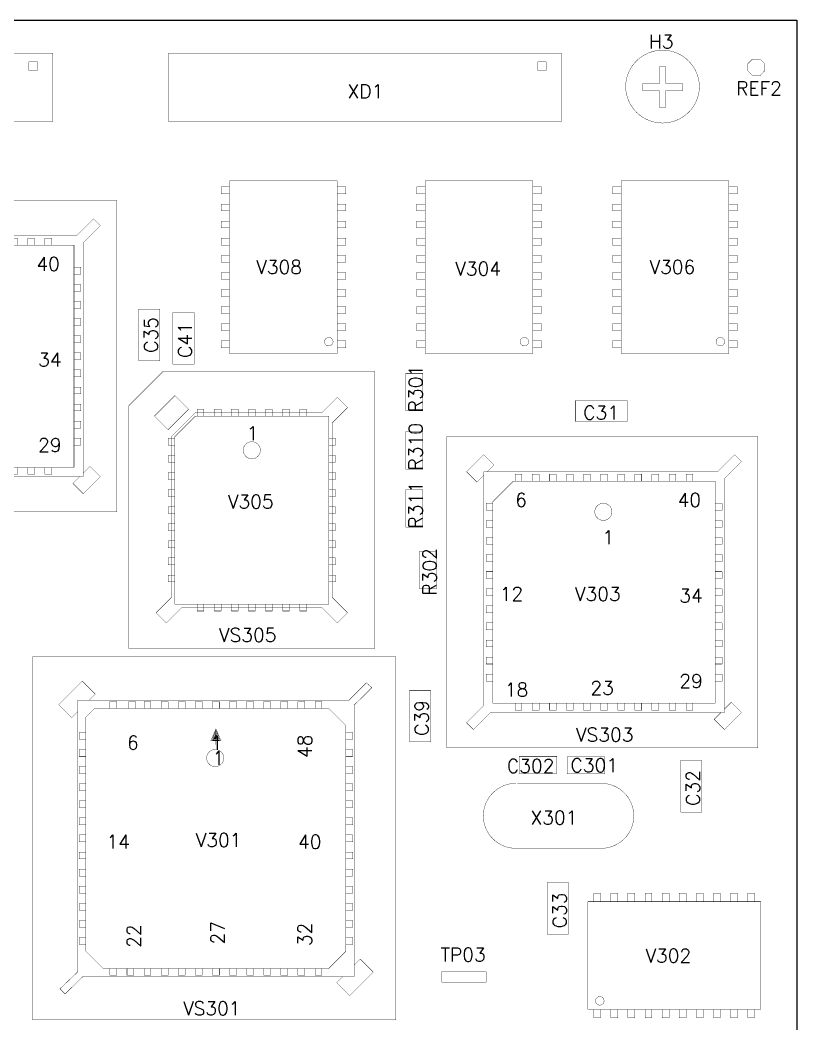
# Model space of a CAD drawing. Extents: x 4.94 to 13.12, y 3.81 to 8.64.
# Drawn here: x 10.847 to 13.119, y 5.703 to 8.638 of the extents above; entities that cross this region are included whole.
import ezdxf

# ---------------------------------------------------------------- set-up
doc = ezdxf.new("R2010")
doc.units = 0
doc.header["$LTSCALE"] = 25
doc.layers.get('0').update_dxf_attribs({"linetype": 'CONTINUOUS'})
for name, color, linetype in [('BOARD-OUTLINE', 1, 'CONTINUOUS'), ('COMP-MIN-OUTLINE-WIDTH-1', 1, 'CONTINUOUS'), ('COMP-MIN-OUTLINE-WIDTH-2', 1, 'CONTINUOUS'), ('COMP-MIN-TEXT-WIDTH-0', 1, 'CONTINUOUS'), ('COMPONENT-NAME-MIN', 1, 'CONTINUOUS')]:
    doc.layers.add(name, color=color, linetype=linetype)
doc.styles.get("Standard").update_dxf_attribs({"font": 'simplex'})

# ---------------------------------------------------------------- blocks, each defined once
blk = doc.blocks.new('DISC')
at = {"const_width": 0.5}
blk.add_lwpolyline([(0, 0.25, 1), (0, -0.25, 1)], format="xyb", close=True, dxfattribs=at)
blk = doc.blocks.new('325', base_point=(1.02, 1.03))
at = {"layer": 'COMP-MIN-OUTLINE-WIDTH-2', "const_width": 0.001}
for points in [[(1.005, 1.055), (1.115, 1.055)], [(1.005, 1.005), (1.005, 1.055)], [(1.115, 1.055), (1.115, 1.005)], [(1.115, 1.005), (1.005, 1.005)]]:
    blk.add_lwpolyline(points, dxfattribs=at)
at = {"layer": 'COMP-MIN-OUTLINE-WIDTH-2', "xscale": 0.001, "yscale": 0.001}
for p in [(1.005, 1.055), (1.005, 1.055), (1.115, 1.055), (1.005, 1.005), (1.115, 1.005)]:
    blk.add_blockref('DISC', p, dxfattribs=at)
blk = doc.blocks.new('281', base_point=(1.025, 1.025))
at = {"layer": 'COMP-MIN-OUTLINE-WIDTH-2', "const_width": 0.001}
for points in [[(1.007, 1.056), (1.158, 1.056)], [(1.007, 0.994), (1.007, 1.056)], [(1.158, 1.056), (1.158, 0.994)], [(1.158, 0.994), (1.007, 0.994)]]:
    blk.add_lwpolyline(points, dxfattribs=at)
at = {"layer": 'COMP-MIN-OUTLINE-WIDTH-2', "xscale": 0.001, "yscale": 0.001}
for p in [(1.007, 1.056), (1.007, 1.056), (1.158, 1.056), (1.007, 0.994), (1.158, 0.994)]:
    blk.add_blockref('DISC', p, dxfattribs=at)
blk = doc.blocks.new('4978', base_point=(2.075, 2.075))
at = {"layer": 'COMP-MIN-OUTLINE-WIDTH-1', "const_width": 0.001}
for points in [[(2.183, 2.075, 1), (1.967, 2.075)], [(1.967, 2.075, 0.973), (2.183, 2.075, 1)]]:
    blk.add_lwpolyline(points, format="xyb", dxfattribs=at)
for points in [[(2.085, 2.134), (2.065, 2.134)], [(2.065, 2.134), (2.065, 2.085)], [(2.085, 2.085), (2.085, 2.134)], [(2.016, 2.085), (2.016, 2.065)], [(2.065, 2.085), (2.016, 2.085)], [(2.134, 2.085), (2.085, 2.085)], [(2.134, 2.065), (2.134, 2.085)], [(2.016, 2.065), (2.065, 2.065)], [(2.065, 2.065), (2.065, 2.016)], [(2.085, 2.016), (2.085, 2.065)], [(2.085, 2.065), (2.134, 2.065)], [(2.065, 2.016), (2.085, 2.016)]]:
    blk.add_lwpolyline(points, dxfattribs=at)
at = {"layer": 'COMP-MIN-OUTLINE-WIDTH-1', "xscale": 0.001, "yscale": 0.001}
for p in [(2.065, 2.134), (2.085, 2.134), (2.016, 2.085), (2.016, 2.085), (2.065, 2.085), (2.085, 2.085), (2.134, 2.085), (1.967, 2.075), (1.967, 2.075), (2.016, 2.065), (2.065, 2.065), (2.085, 2.065), (2.134, 2.065), (2.183, 2.075), (2.065, 2.016), (2.085, 2.016)]:
    blk.add_blockref('DISC', p, dxfattribs=at)
blk = doc.blocks.new('5085', base_point=(2, 2))
at = {"layer": 'COMP-MIN-OUTLINE-WIDTH-1', "const_width": 0.001}
for points in [[(1.975, 2.01), (1.989, 2.024)], [(1.975, 1.99), (1.975, 2.01)], [(1.989, 2.024), (2.011, 2.024)], [(2.011, 2.024), (2.025, 2.01)], [(2.025, 2.01), (2.025, 1.99)], [(1.989, 1.976), (1.975, 1.99)], [(2.012, 1.976), (1.989, 1.976)], [(2.025, 1.99), (2.012, 1.976)]]:
    blk.add_lwpolyline(points, dxfattribs=at)
at = {"layer": 'COMP-MIN-OUTLINE-WIDTH-2', "const_width": 0.001}
for points in [[(1.989, 2.024), (1.975, 2.01)], [(1.975, 2.01), (1.975, 1.99)], [(2.011, 2.024), (1.989, 2.024)], [(2.025, 2.01), (2.011, 2.024)], [(2.025, 1.99), (2.025, 2.01)], [(1.975, 1.99), (1.989, 1.976)], [(1.989, 1.976), (2.012, 1.976)], [(2.012, 1.976), (2.025, 1.99)]]:
    blk.add_lwpolyline(points, dxfattribs=at)
at = {"layer": 'COMP-MIN-OUTLINE-WIDTH-1', "xscale": 0.001, "yscale": 0.001}
for p in [(1.975, 2.01), (1.989, 2.024), (2.011, 2.024), (2.025, 2.01), (1.975, 1.99), (1.975, 1.99), (1.989, 1.976), (2.012, 1.976), (2.025, 1.99)]:
    blk.add_blockref('DISC', p, dxfattribs=at)
at = {"layer": 'COMP-MIN-OUTLINE-WIDTH-2', "xscale": 0.001, "yscale": 0.001}
for p in [(1.975, 2.01), (1.975, 2.01), (1.989, 2.024), (2.011, 2.024), (2.025, 2.01), (1.975, 1.99), (1.989, 1.976), (2.012, 1.976), (2.025, 1.99)]:
    blk.add_blockref('DISC', p, dxfattribs=at)
blk = doc.blocks.new('945', base_point=(2.075, 2.075))
at = {"layer": 'COMP-MIN-OUTLINE-WIDTH-2', "const_width": 0.001}
for points in [[(2.01, 2.09), (2.01, 2.06)], [(2.14, 2.09), (2.01, 2.09)], [(2.14, 2.06), (2.14, 2.09)], [(2.01, 2.06), (2.14, 2.06)]]:
    blk.add_lwpolyline(points, dxfattribs=at)
at = {"layer": 'COMP-MIN-OUTLINE-WIDTH-2', "xscale": 0.001, "yscale": 0.001}
for p in [(2.01, 2.09), (2.01, 2.09), (2.14, 2.09), (2.01, 2.06), (2.14, 2.06)]:
    blk.add_blockref('DISC', p, dxfattribs=at)
blk = doc.blocks.new('2773', base_point=(1.2, 0.975))
at = {"layer": 'COMP-MIN-OUTLINE-WIDTH-1', "const_width": 0.001}
for points in [[(0.845, 1.355), (0.82, 1.33)], [(1.2, 1.355), (0.845, 1.355)], [(1.53, 1.355), (1.2, 1.355)], [(1.58, 1.305), (1.53, 1.355)], [(0.82, 1.33), (0.82, 0.645)], [(1.58, 0.645), (1.58, 1.305)], [(0.82, 0.645), (0.87, 0.595)], [(1.53, 0.595), (1.58, 0.645)], [(0.87, 0.595), (1.53, 0.595)]]:
    blk.add_lwpolyline(points, dxfattribs=at)
for points in [[(1.198, 1.235, 1), (1.198, 1.185, 1)], [(1.198, 1.185, 1), (1.198, 1.235)]]:
    blk.add_lwpolyline(points, format="xyb", dxfattribs=at)
at = {"layer": 'COMP-MIN-OUTLINE-WIDTH-2', "const_width": 0.001}
for points in [[(0.91, 1.375), (0.89, 1.375)], [(0.89, 1.375), (0.89, 1.355)], [(0.91, 1.355), (0.91, 1.375)], [(0.965, 1.375), (0.945, 1.375)], [(0.945, 1.375), (0.945, 1.355)], [(0.965, 1.355), (0.965, 1.375)], [(1.01, 1.375), (0.99, 1.375)], [(0.99, 1.375), (0.99, 1.355)], [(1.01, 1.355), (1.01, 1.375)], [(1.06, 1.375), (1.04, 1.375)], [(1.04, 1.375), (1.04, 1.355)], [(1.06, 1.355), (1.06, 1.375)], [(1.11, 1.375), (1.09, 1.375)], [(1.09, 1.375), (1.09, 1.355)], [(1.11, 1.355), (1.11, 1.375)], [(1.16, 1.375), (1.14, 1.375)], [(1.14, 1.375), (1.14, 1.355)], [(1.16, 1.355), (1.16, 1.375)], [(1.21, 1.375), (1.19, 1.375)], [(1.19, 1.375), (1.19, 1.355)], [(1.21, 1.355), (1.21, 1.375)], [(1.26, 1.375), (1.24, 1.375)], [(1.24, 1.375), (1.24, 1.355)], [(1.26, 1.355), (1.26, 1.375)], [(1.31, 1.375), (1.29, 1.375)], [(1.29, 1.375), (1.29, 1.355)], [(1.31, 1.355), (1.31, 1.375)], [(1.36, 1.375), (1.34, 1.375)], [(1.34, 1.375), (1.34, 1.355)], [(1.36, 1.355), (1.36, 1.375)], [(1.41, 1.375), (1.39, 1.375)], [(1.39, 1.375), (1.39, 1.355)], [(1.41, 1.355), (1.41, 1.375)], [(1.46, 1.375), (1.44, 1.375)], [(1.44, 1.375), (1.44, 1.355)], [(1.46, 1.355), (1.46, 1.375)], [(1.51, 1.375), (1.49, 1.375)], [(1.49, 1.375), (1.49, 1.355)], [(1.51, 1.355), (1.51, 1.375)], [(0.82, 1.285), (0.8, 1.285)], [(0.8, 1.285), (0.8, 1.265)], [(0.8, 1.265), (0.82, 1.265)], [(1.6, 1.285), (1.58, 1.285)], [(1.58, 1.265), (1.6, 1.265)], [(1.6, 1.265), (1.6, 1.285)], [(0.82, 1.235), (0.8, 1.235)], [(0.8, 1.235), (0.8, 1.215)], [(1.6, 1.235), (1.58, 1.235)], [(1.6, 1.215), (1.6, 1.235)], [(0.8, 1.215), (0.82, 1.215)], [(1.58, 1.215), (1.6, 1.215)], [(0.82, 1.185), (0.8, 1.185)], [(0.8, 1.185), (0.8, 1.165)], [(1.6, 1.185), (1.58, 1.185)], [(1.6, 1.165), (1.6, 1.185)], [(0.8, 1.165), (0.82, 1.165)], [(1.58, 1.165), (1.6, 1.165)], [(0.82, 1.135), (0.8, 1.135)], [(0.8, 1.135), (0.8, 1.115)], [(0.8, 1.115), (0.82, 1.115)], [(1.6, 1.135), (1.58, 1.135)], [(1.58, 1.115), (1.6, 1.115)], [(1.6, 1.115), (1.6, 1.135)], [(0.82, 1.085), (0.8, 1.085)], [(0.8, 1.085), (0.8, 1.065)], [(0.8, 1.065), (0.82, 1.065)], [(1.6, 1.085), (1.58, 1.085)], [(1.58, 1.065), (1.6, 1.065)], [(1.6, 1.065), (1.6, 1.085)], [(0.82, 1.035), (0.8, 1.035)], [(0.8, 1.035), (0.8, 1.015)], [(1.6, 1.035), (1.58, 1.035)], [(1.6, 1.015), (1.6, 1.035)], [(0.8, 1.015), (0.82, 1.015)], [(1.58, 1.015), (1.6, 1.015)], [(0.82, 0.985), (0.8, 0.985)], [(0.8, 0.985), (0.8, 0.965)], [(1.6, 0.985), (1.58, 0.985)], [(1.6, 0.965), (1.6, 0.985)], [(0.8, 0.965), (0.82, 0.965)], [(1.58, 0.965), (1.6, 0.965)], [(0.82, 0.935), (0.8, 0.935)], [(0.8, 0.935), (0.8, 0.915)], [(0.8, 0.915), (0.82, 0.915)], [(1.6, 0.935), (1.58, 0.935)], [(1.58, 0.915), (1.6, 0.915)], [(1.6, 0.915), (1.6, 0.935)], [(0.82, 0.885), (0.8, 0.885)], [(0.8, 0.885), (0.8, 0.865)], [(1.6, 0.885), (1.58, 0.885)], [(1.6, 0.865), (1.6, 0.885)], [(0.8, 0.865), (0.82, 0.865)], [(1.58, 0.865), (1.6, 0.865)], [(0.82, 0.835), (0.8, 0.835)], [(0.8, 0.835), (0.8, 0.815)], [(1.6, 0.835), (1.58, 0.835)], [(1.6, 0.815), (1.6, 0.835)], [(0.8, 0.815), (0.82, 0.815)], [(1.58, 0.815), (1.6, 0.815)], [(0.82, 0.785), (0.8, 0.785)], [(0.8, 0.785), (0.8, 0.765)], [(0.8, 0.765), (0.82, 0.765)], [(1.6, 0.785), (1.58, 0.785)], [(1.58, 0.765), (1.6, 0.765)], [(1.6, 0.765), (1.6, 0.785)], [(0.82, 0.735), (0.8, 0.735)], [(0.8, 0.735), (0.8, 0.715)], [(1.6, 0.735), (1.58, 0.735)], [(1.6, 0.715), (1.6, 0.735)], [(0.8, 0.715), (0.82, 0.715)], [(1.58, 0.715), (1.6, 0.715)], [(0.82, 0.685), (0.8, 0.685)], [(0.8, 0.685), (0.8, 0.665)], [(1.6, 0.685), (1.58, 0.685)], [(1.6, 0.665), (1.6, 0.685)], [(0.8, 0.665), (0.82, 0.665)], [(1.58, 0.665), (1.6, 0.665)], [(0.89, 0.595), (0.89, 0.575)], [(0.91, 0.575), (0.91, 0.595)], [(0.94, 0.595), (0.94, 0.575)], [(0.96, 0.575), (0.96, 0.595)], [(0.99, 0.595), (0.99, 0.575)], [(1.01, 0.575), (1.01, 0.595)], [(1.04, 0.595), (1.04, 0.575)], [(1.06, 0.575), (1.06, 0.595)], [(1.09, 0.595), (1.09, 0.575)], [(1.11, 0.575), (1.11, 0.595)], [(1.14, 0.595), (1.14, 0.575)], [(1.16, 0.575), (1.16, 0.595)], [(1.19, 0.595), (1.19, 0.575)], [(1.21, 0.575), (1.21, 0.595)], [(1.24, 0.595), (1.24, 0.575)], [(1.26, 0.575), (1.26, 0.595)], [(1.29, 0.595), (1.29, 0.575)], [(1.31, 0.575), (1.31, 0.595)], [(1.34, 0.595), (1.34, 0.575)], [(1.36, 0.575), (1.36, 0.595)], [(1.39, 0.595), (1.39, 0.575)], [(1.41, 0.575), (1.41, 0.595)], [(1.44, 0.595), (1.44, 0.575)], [(1.46, 0.575), (1.46, 0.595)], [(1.49, 0.595), (1.49, 0.575)], [(1.51, 0.575), (1.51, 0.595)], [(0.89, 0.575), (0.91, 0.575)], [(0.94, 0.575), (0.96, 0.575)], [(0.99, 0.575), (1.01, 0.575)], [(1.04, 0.575), (1.06, 0.575)], [(1.09, 0.575), (1.11, 0.575)], [(1.14, 0.575), (1.16, 0.575)], [(1.19, 0.575), (1.21, 0.575)], [(1.24, 0.575), (1.26, 0.575)], [(1.29, 0.575), (1.31, 0.575)], [(1.34, 0.575), (1.36, 0.575)], [(1.39, 0.575), (1.41, 0.575)], [(1.44, 0.575), (1.46, 0.575)], [(1.49, 0.575), (1.51, 0.575)]]:
    blk.add_lwpolyline(points, dxfattribs=at)
at = {"layer": 'COMP-MIN-OUTLINE-WIDTH-1', "xscale": 0.001, "yscale": 0.001}
for p in [(0.845, 1.355), (1.2, 1.355), (1.2, 1.355), (1.53, 1.355), (0.82, 1.33), (1.58, 1.305), (1.198, 1.235), (1.198, 1.235), (1.198, 1.185), (0.82, 0.645), (1.58, 0.645), (0.87, 0.595), (1.53, 0.595)]:
    blk.add_blockref('DISC', p, dxfattribs=at)
at = {"layer": 'COMP-MIN-OUTLINE-WIDTH-2', "xscale": 0.001, "yscale": 0.001}
for p in [(0.89, 1.375), (0.89, 1.355), (0.91, 1.375), (0.91, 1.355), (0.945, 1.375), (0.945, 1.355), (0.965, 1.375), (0.965, 1.355), (0.99, 1.375), (0.99, 1.355), (1.01, 1.375), (1.01, 1.355), (1.04, 1.375), (1.04, 1.355), (1.06, 1.375), (1.06, 1.355), (1.09, 1.375), (1.09, 1.355), (1.11, 1.375), (1.11, 1.355), (1.14, 1.375), (1.14, 1.355), (1.16, 1.375), (1.16, 1.355), (1.19, 1.375), (1.19, 1.355), (1.21, 1.375), (1.21, 1.355), (1.24, 1.375), (1.24, 1.355), (1.26, 1.375), (1.26, 1.355), (1.29, 1.375), (1.29, 1.355), (1.31, 1.375), (1.31, 1.355), (1.34, 1.375), (1.34, 1.355), (1.36, 1.375), (1.36, 1.355), (1.39, 1.375), (1.39, 1.355), (1.41, 1.375), (1.41, 1.355), (1.44, 1.375), (1.44, 1.355), (1.46, 1.375), (1.46, 1.355), (1.49, 1.375), (1.49, 1.355), (1.51, 1.375), (1.51, 1.355), (0.8, 1.285), (0.8, 1.265), (0.82, 1.285), (0.82, 1.265), (1.58, 1.285), (1.58, 1.265), (1.6, 1.285), (1.6, 1.265), (0.8, 1.235), (0.82, 1.235), (1.58, 1.235), (1.6, 1.235), (0.8, 1.215), (0.82, 1.215), (1.58, 1.215), (1.6, 1.215), (0.8, 1.185), (0.82, 1.185), (1.58, 1.185), (1.6, 1.185), (0.8, 1.165), (0.82, 1.165), (1.58, 1.165), (1.6, 1.165), (0.8, 1.135), (0.8, 1.115), (0.82, 1.135), (0.82, 1.115), (1.58, 1.135), (1.58, 1.115), (1.6, 1.135), (1.6, 1.115), (0.8, 1.085), (0.8, 1.065), (0.82, 1.085), (0.82, 1.065), (1.58, 1.085), (1.58, 1.065), (1.6, 1.085), (1.6, 1.065), (0.8, 1.035), (0.82, 1.035), (1.58, 1.035), (1.6, 1.035), (0.8, 1.015), (0.82, 1.015), (1.58, 1.015), (1.6, 1.015), (0.8, 0.985), (0.82, 0.985), (1.58, 0.985), (1.6, 0.985), (0.8, 0.965), (0.82, 0.965), (1.58, 0.965), (1.6, 0.965), (0.8, 0.935), (0.8, 0.915), (0.82, 0.935), (0.82, 0.915), (1.58, 0.935), (1.58, 0.915), (1.6, 0.935), (1.6, 0.915), (0.8, 0.885), (0.82, 0.885), (1.58, 0.885), (1.6, 0.885), (0.8, 0.865), (0.82, 0.865), (1.58, 0.865), (1.6, 0.865), (0.8, 0.835), (0.82, 0.835), (1.58, 0.835), (1.6, 0.835), (0.8, 0.815), (0.82, 0.815), (1.58, 0.815), (1.6, 0.815), (0.8, 0.785), (0.8, 0.765), (0.82, 0.785), (0.82, 0.765), (1.58, 0.785), (1.58, 0.765), (1.6, 0.785), (1.6, 0.765), (0.8, 0.735), (0.82, 0.735), (1.58, 0.735), (1.6, 0.735), (0.8, 0.715), (0.82, 0.715), (1.58, 0.715), (1.6, 0.715), (0.8, 0.685), (0.82, 0.685), (1.58, 0.685), (1.6, 0.685), (0.8, 0.665), (0.82, 0.665), (1.58, 0.665), (1.6, 0.665), (0.89, 0.595), (0.91, 0.595), (0.94, 0.595), (0.96, 0.595), (0.99, 0.595), (1.01, 0.595), (1.04, 0.595), (1.06, 0.595), (1.09, 0.595), (1.11, 0.595), (1.14, 0.595), (1.16, 0.595), (1.19, 0.595), (1.21, 0.595), (1.24, 0.595), (1.26, 0.595), (1.29, 0.595), (1.31, 0.595), (1.34, 0.595), (1.36, 0.595), (1.39, 0.595), (1.41, 0.595), (1.44, 0.595), (1.46, 0.595), (1.49, 0.595), (1.51, 0.595), (0.89, 0.575), (0.91, 0.575), (0.94, 0.575), (0.96, 0.575), (0.99, 0.575), (1.01, 0.575), (1.04, 0.575), (1.06, 0.575), (1.09, 0.575), (1.11, 0.575), (1.14, 0.575), (1.16, 0.575), (1.19, 0.575), (1.21, 0.575), (1.24, 0.575), (1.26, 0.575), (1.29, 0.575), (1.31, 0.575), (1.34, 0.575), (1.36, 0.575), (1.39, 0.575), (1.41, 0.575), (1.44, 0.575), (1.46, 0.575), (1.49, 0.575), (1.51, 0.575)]:
    blk.add_blockref('DISC', p, dxfattribs=at)
at = {"layer": 'COMP-MIN-TEXT-WIDTH-0'}
for s, p in [('6', (0.94, 1.235)), ('1', (1.185, 1.235)), ('14', (0.88, 0.945)), ('40', (1.44, 0.945))]:
    blk.add_text(s, height=0.04, dxfattribs=at).set_placement(p)
for s, p in [('48', (1.48, 1.21)), ('22', (0.98, 0.655)), ('27', (1.225, 0.665)), ('32', (1.48, 0.66))]:
    blk.add_text(s, height=0.04, rotation=90, dxfattribs=at).set_placement(p)
blk = doc.blocks.new('3751', base_point=(1.251, 1.242))
at = {"layer": 'COMP-MIN-OUTLINE-WIDTH-1', "const_width": 0.001}
for points in [[(1.503, 1.39), (0.998, 1.39)], [(0.998, 1.39), (0.998, 1.075)], [(1.503, 1.075), (1.503, 1.39)], [(0.998, 1.075), (1.503, 1.075)]]:
    blk.add_lwpolyline(points, dxfattribs=at)
for points in [[(1.045, 1.1, 1), (1.02, 1.1)], [(1.02, 1.1, 1), (1.045, 1.1, 1)]]:
    blk.add_lwpolyline(points, format="xyb", dxfattribs=at)
at = {"layer": 'COMP-MIN-OUTLINE-WIDTH-2', "const_width": 0.001}
for points in [[(1.015, 1.39), (1.015, 1.415)], [(1.015, 1.415), (1.035, 1.415)], [(1.035, 1.415), (1.035, 1.39)], [(1.065, 1.39), (1.065, 1.415)], [(1.065, 1.415), (1.085, 1.415)], [(1.085, 1.415), (1.085, 1.39)], [(1.115, 1.39), (1.115, 1.415)], [(1.115, 1.415), (1.135, 1.415)], [(1.135, 1.415), (1.135, 1.39)], [(1.165, 1.39), (1.165, 1.415)], [(1.165, 1.415), (1.185, 1.415)], [(1.185, 1.415), (1.185, 1.39)], [(1.215, 1.39), (1.215, 1.415)], [(1.215, 1.415), (1.235, 1.415)], [(1.235, 1.415), (1.235, 1.39)], [(1.265, 1.39), (1.265, 1.415)], [(1.265, 1.415), (1.285, 1.415)], [(1.285, 1.415), (1.285, 1.39)], [(1.315, 1.39), (1.315, 1.415)], [(1.315, 1.415), (1.335, 1.415)], [(1.335, 1.415), (1.335, 1.39)], [(1.365, 1.39), (1.365, 1.415)], [(1.365, 1.415), (1.385, 1.415)], [(1.385, 1.415), (1.385, 1.39)], [(1.415, 1.39), (1.415, 1.415)], [(1.415, 1.415), (1.435, 1.415)], [(1.435, 1.415), (1.435, 1.39)], [(1.465, 1.39), (1.465, 1.415)], [(1.465, 1.415), (1.485, 1.415)], [(1.485, 1.415), (1.485, 1.39)], [(1.015, 1.05), (1.015, 1.075)], [(1.035, 1.075), (1.035, 1.05)], [(1.065, 1.05), (1.065, 1.075)], [(1.085, 1.075), (1.085, 1.05)], [(1.115, 1.05), (1.115, 1.075)], [(1.135, 1.075), (1.135, 1.05)], [(1.165, 1.05), (1.165, 1.075)], [(1.185, 1.075), (1.185, 1.05)], [(1.215, 1.05), (1.215, 1.075)], [(1.235, 1.075), (1.235, 1.05)], [(1.265, 1.05), (1.265, 1.075)], [(1.285, 1.075), (1.285, 1.05)], [(1.315, 1.05), (1.315, 1.075)], [(1.335, 1.075), (1.335, 1.05)], [(1.365, 1.05), (1.365, 1.075)], [(1.385, 1.075), (1.385, 1.05)], [(1.415, 1.05), (1.415, 1.075)], [(1.435, 1.075), (1.435, 1.05)], [(1.465, 1.05), (1.465, 1.075)], [(1.485, 1.075), (1.485, 1.05)], [(1.035, 1.05), (1.015, 1.05)], [(1.085, 1.05), (1.065, 1.05)], [(1.135, 1.05), (1.115, 1.05)], [(1.185, 1.05), (1.165, 1.05)], [(1.235, 1.05), (1.215, 1.05)], [(1.285, 1.05), (1.265, 1.05)], [(1.335, 1.05), (1.315, 1.05)], [(1.385, 1.05), (1.365, 1.05)], [(1.435, 1.05), (1.415, 1.05)], [(1.485, 1.05), (1.465, 1.05)]]:
    blk.add_lwpolyline(points, dxfattribs=at)
at = {"layer": 'COMP-MIN-OUTLINE-WIDTH-1', "xscale": 0.001, "yscale": 0.001}
for p in [(0.998, 1.39), (1.503, 1.39), (1.02, 1.1), (1.02, 1.1), (1.045, 1.1), (0.998, 1.075), (0.998, 1.075), (1.503, 1.075)]:
    blk.add_blockref('DISC', p, dxfattribs=at)
at = {"layer": 'COMP-MIN-OUTLINE-WIDTH-2', "xscale": 0.001, "yscale": 0.001}
for p in [(1.015, 1.415), (1.035, 1.415), (1.065, 1.415), (1.085, 1.415), (1.115, 1.415), (1.135, 1.415), (1.165, 1.415), (1.185, 1.415), (1.215, 1.415), (1.235, 1.415), (1.265, 1.415), (1.285, 1.415), (1.315, 1.415), (1.335, 1.415), (1.365, 1.415), (1.385, 1.415), (1.415, 1.415), (1.435, 1.415), (1.465, 1.415), (1.485, 1.415), (1.015, 1.39), (1.035, 1.39), (1.065, 1.39), (1.085, 1.39), (1.115, 1.39), (1.135, 1.39), (1.165, 1.39), (1.185, 1.39), (1.215, 1.39), (1.235, 1.39), (1.265, 1.39), (1.285, 1.39), (1.315, 1.39), (1.335, 1.39), (1.365, 1.39), (1.385, 1.39), (1.415, 1.39), (1.435, 1.39), (1.465, 1.39), (1.485, 1.39), (1.015, 1.075), (1.035, 1.075), (1.065, 1.075), (1.085, 1.075), (1.115, 1.075), (1.135, 1.075), (1.165, 1.075), (1.185, 1.075), (1.215, 1.075), (1.235, 1.075), (1.265, 1.075), (1.285, 1.075), (1.315, 1.075), (1.335, 1.075), (1.365, 1.075), (1.385, 1.075), (1.415, 1.075), (1.435, 1.075), (1.465, 1.075), (1.485, 1.075), (1.015, 1.05), (1.035, 1.05), (1.065, 1.05), (1.085, 1.05), (1.115, 1.05), (1.135, 1.05), (1.165, 1.05), (1.185, 1.05), (1.215, 1.05), (1.235, 1.05), (1.265, 1.05), (1.285, 1.05), (1.315, 1.05), (1.335, 1.05), (1.365, 1.05), (1.385, 1.05), (1.415, 1.05), (1.435, 1.05), (1.465, 1.05), (1.485, 1.05)]:
    blk.add_blockref('DISC', p, dxfattribs=at)
blk = doc.blocks.new('1884', base_point=(1.2, 0.975))
at = {"layer": 'COMP-MIN-OUTLINE-WIDTH-1', "const_width": 0.001}
for points in [[(0.935, 1.3), (0.875, 1.24)], [(1.2, 1.3), (0.935, 1.3)], [(1.525, 1.3), (1.2, 1.3)], [(1.525, 0.65), (1.525, 1.3)], [(0.875, 1.24), (0.875, 0.65)], [(0.875, 0.65), (1.525, 0.65)]]:
    blk.add_lwpolyline(points, dxfattribs=at)
for points in [[(1.198, 1.235, 1), (1.198, 1.185, 1)], [(1.198, 1.185, 1), (1.198, 1.235)]]:
    blk.add_lwpolyline(points, format="xyb", dxfattribs=at)
at = {"layer": 'COMP-MIN-OUTLINE-WIDTH-2', "const_width": 0.001}
for points in [[(0.96, 1.32), (0.94, 1.32)], [(0.94, 1.32), (0.94, 1.3)], [(0.96, 1.3), (0.96, 1.32)], [(1.01, 1.32), (0.99, 1.32)], [(0.99, 1.32), (0.99, 1.3)], [(1.01, 1.3), (1.01, 1.32)], [(1.06, 1.32), (1.04, 1.32)], [(1.04, 1.32), (1.04, 1.3)], [(1.06, 1.3), (1.06, 1.32)], [(1.11, 1.32), (1.09, 1.32)], [(1.09, 1.32), (1.09, 1.3)], [(1.11, 1.3), (1.11, 1.32)], [(1.16, 1.32), (1.14, 1.32)], [(1.14, 1.32), (1.14, 1.3)], [(1.16, 1.3), (1.16, 1.32)], [(1.21, 1.32), (1.19, 1.32)], [(1.19, 1.32), (1.19, 1.3)], [(1.21, 1.3), (1.21, 1.32)], [(1.26, 1.32), (1.24, 1.32)], [(1.24, 1.32), (1.24, 1.3)], [(1.26, 1.3), (1.26, 1.32)], [(1.31, 1.32), (1.29, 1.32)], [(1.29, 1.32), (1.29, 1.3)], [(1.31, 1.3), (1.31, 1.32)], [(1.36, 1.32), (1.34, 1.32)], [(1.34, 1.32), (1.34, 1.3)], [(1.36, 1.3), (1.36, 1.32)], [(1.41, 1.32), (1.39, 1.32)], [(1.39, 1.32), (1.39, 1.3)], [(1.41, 1.3), (1.41, 1.32)], [(1.46, 1.32), (1.44, 1.32)], [(1.44, 1.32), (1.44, 1.3)], [(1.46, 1.3), (1.46, 1.32)], [(0.875, 1.235), (0.855, 1.235)], [(0.855, 1.235), (0.855, 1.215)], [(1.545, 1.235), (1.525, 1.235)], [(1.545, 1.215), (1.545, 1.235)], [(0.855, 1.215), (0.875, 1.215)], [(1.525, 1.215), (1.545, 1.215)], [(0.875, 1.185), (0.855, 1.185)], [(0.855, 1.185), (0.855, 1.165)], [(1.545, 1.185), (1.525, 1.185)], [(1.545, 1.165), (1.545, 1.185)], [(0.855, 1.165), (0.875, 1.165)], [(1.525, 1.165), (1.545, 1.165)], [(0.875, 1.135), (0.855, 1.135)], [(0.855, 1.135), (0.855, 1.115)], [(0.855, 1.115), (0.875, 1.115)], [(1.545, 1.135), (1.525, 1.135)], [(1.525, 1.115), (1.545, 1.115)], [(1.545, 1.115), (1.545, 1.135)], [(0.875, 1.085), (0.855, 1.085)], [(0.855, 1.085), (0.855, 1.065)], [(0.855, 1.065), (0.875, 1.065)], [(1.545, 1.085), (1.525, 1.085)], [(1.525, 1.065), (1.545, 1.065)], [(1.545, 1.065), (1.545, 1.085)], [(0.875, 1.035), (0.855, 1.035)], [(0.855, 1.035), (0.855, 1.015)], [(1.545, 1.035), (1.525, 1.035)], [(1.545, 1.015), (1.545, 1.035)], [(0.855, 1.015), (0.875, 1.015)], [(1.525, 1.015), (1.545, 1.015)], [(0.875, 0.985), (0.855, 0.985)], [(0.855, 0.985), (0.855, 0.965)], [(1.545, 0.985), (1.525, 0.985)], [(1.545, 0.965), (1.545, 0.985)], [(0.855, 0.965), (0.875, 0.965)], [(1.525, 0.965), (1.545, 0.965)], [(0.875, 0.935), (0.855, 0.935)], [(0.855, 0.935), (0.855, 0.915)], [(0.855, 0.915), (0.875, 0.915)], [(1.545, 0.935), (1.525, 0.935)], [(1.525, 0.915), (1.545, 0.915)], [(1.545, 0.915), (1.545, 0.935)], [(0.875, 0.885), (0.855, 0.885)], [(0.855, 0.885), (0.855, 0.865)], [(1.545, 0.885), (1.525, 0.885)], [(1.545, 0.865), (1.545, 0.885)], [(0.855, 0.865), (0.875, 0.865)], [(1.525, 0.865), (1.545, 0.865)], [(0.875, 0.835), (0.855, 0.835)], [(0.855, 0.835), (0.855, 0.815)], [(1.545, 0.835), (1.525, 0.835)], [(1.545, 0.815), (1.545, 0.835)], [(0.855, 0.815), (0.875, 0.815)], [(1.525, 0.815), (1.545, 0.815)], [(0.875, 0.785), (0.855, 0.785)], [(0.855, 0.785), (0.855, 0.765)], [(0.855, 0.765), (0.875, 0.765)], [(1.545, 0.785), (1.525, 0.785)], [(1.525, 0.765), (1.545, 0.765)], [(1.545, 0.765), (1.545, 0.785)], [(0.875, 0.735), (0.855, 0.735)], [(0.855, 0.735), (0.855, 0.715)], [(1.545, 0.735), (1.525, 0.735)], [(1.545, 0.715), (1.545, 0.735)], [(0.855, 0.715), (0.875, 0.715)], [(1.525, 0.715), (1.545, 0.715)], [(0.94, 0.65), (0.94, 0.63)], [(0.96, 0.63), (0.96, 0.65)], [(0.99, 0.65), (0.99, 0.63)], [(1.01, 0.63), (1.01, 0.65)], [(1.04, 0.65), (1.04, 0.63)], [(1.06, 0.63), (1.06, 0.65)], [(1.09, 0.65), (1.09, 0.63)], [(1.11, 0.63), (1.11, 0.65)], [(1.14, 0.65), (1.14, 0.63)], [(1.16, 0.63), (1.16, 0.65)], [(1.19, 0.65), (1.19, 0.63)], [(1.21, 0.63), (1.21, 0.65)], [(1.24, 0.65), (1.24, 0.63)], [(1.26, 0.63), (1.26, 0.65)], [(1.29, 0.65), (1.29, 0.63)], [(1.31, 0.63), (1.31, 0.65)], [(1.34, 0.65), (1.34, 0.63)], [(1.36, 0.63), (1.36, 0.65)], [(1.39, 0.65), (1.39, 0.63)], [(1.41, 0.63), (1.41, 0.65)], [(1.44, 0.65), (1.44, 0.63)], [(1.46, 0.63), (1.46, 0.65)], [(0.94, 0.63), (0.96, 0.63)], [(0.99, 0.63), (1.01, 0.63)], [(1.04, 0.63), (1.06, 0.63)], [(1.09, 0.63), (1.11, 0.63)], [(1.14, 0.63), (1.16, 0.63)], [(1.19, 0.63), (1.21, 0.63)], [(1.24, 0.63), (1.26, 0.63)], [(1.29, 0.63), (1.31, 0.63)], [(1.34, 0.63), (1.36, 0.63)], [(1.39, 0.63), (1.41, 0.63)], [(1.44, 0.63), (1.46, 0.63)]]:
    blk.add_lwpolyline(points, dxfattribs=at)
at = {"layer": 'COMP-MIN-OUTLINE-WIDTH-1', "xscale": 0.001, "yscale": 0.001}
for p in [(0.935, 1.3), (1.2, 1.3), (1.2, 1.3), (1.525, 1.3), (0.875, 1.24), (1.198, 1.235), (1.198, 1.235), (1.198, 1.185), (0.875, 0.65), (1.525, 0.65)]:
    blk.add_blockref('DISC', p, dxfattribs=at)
at = {"layer": 'COMP-MIN-OUTLINE-WIDTH-2', "xscale": 0.001, "yscale": 0.001}
for p in [(0.94, 1.32), (0.94, 1.3), (0.96, 1.32), (0.96, 1.3), (0.99, 1.32), (0.99, 1.3), (1.01, 1.32), (1.01, 1.3), (1.04, 1.32), (1.04, 1.3), (1.06, 1.32), (1.06, 1.3), (1.09, 1.32), (1.09, 1.3), (1.11, 1.32), (1.11, 1.3), (1.14, 1.32), (1.14, 1.3), (1.16, 1.32), (1.16, 1.3), (1.19, 1.32), (1.19, 1.3), (1.21, 1.32), (1.21, 1.3), (1.24, 1.32), (1.24, 1.3), (1.26, 1.32), (1.26, 1.3), (1.29, 1.32), (1.29, 1.3), (1.31, 1.32), (1.31, 1.3), (1.34, 1.32), (1.34, 1.3), (1.36, 1.32), (1.36, 1.3), (1.39, 1.32), (1.39, 1.3), (1.41, 1.32), (1.41, 1.3), (1.44, 1.32), (1.44, 1.3), (1.46, 1.32), (1.46, 1.3), (0.855, 1.235), (0.875, 1.235), (1.525, 1.235), (1.545, 1.235), (0.855, 1.215), (0.875, 1.215), (1.525, 1.215), (1.545, 1.215), (0.855, 1.185), (0.875, 1.185), (1.525, 1.185), (1.545, 1.185), (0.855, 1.165), (0.875, 1.165), (1.525, 1.165), (1.545, 1.165), (0.855, 1.135), (0.855, 1.115), (0.875, 1.135), (0.875, 1.115), (1.525, 1.135), (1.525, 1.115), (1.545, 1.135), (1.545, 1.115), (0.855, 1.085), (0.855, 1.065), (0.875, 1.085), (0.875, 1.065), (1.525, 1.085), (1.525, 1.065), (1.545, 1.085), (1.545, 1.065), (0.855, 1.035), (0.875, 1.035), (1.525, 1.035), (1.545, 1.035), (0.855, 1.015), (0.875, 1.015), (1.525, 1.015), (1.545, 1.015), (0.855, 0.985), (0.875, 0.985), (1.525, 0.985), (1.545, 0.985), (0.855, 0.965), (0.875, 0.965), (1.525, 0.965), (1.545, 0.965), (0.855, 0.935), (0.855, 0.915), (0.875, 0.935), (0.875, 0.915), (1.525, 0.935), (1.525, 0.915), (1.545, 0.935), (1.545, 0.915), (0.855, 0.885), (0.875, 0.885), (1.525, 0.885), (1.545, 0.885), (0.855, 0.865), (0.875, 0.865), (1.525, 0.865), (1.545, 0.865), (0.855, 0.835), (0.875, 0.835), (1.525, 0.835), (1.545, 0.835), (0.855, 0.815), (0.875, 0.815), (1.525, 0.815), (1.545, 0.815), (0.855, 0.785), (0.855, 0.765), (0.875, 0.785), (0.875, 0.765), (1.525, 0.785), (1.525, 0.765), (1.545, 0.785), (1.545, 0.765), (0.855, 0.735), (0.875, 0.735), (1.525, 0.735), (1.545, 0.735), (0.855, 0.715), (0.875, 0.715), (1.525, 0.715), (1.545, 0.715), (0.94, 0.65), (0.96, 0.65), (0.99, 0.65), (1.01, 0.65), (1.04, 0.65), (1.06, 0.65), (1.09, 0.65), (1.11, 0.65), (1.14, 0.65), (1.16, 0.65), (1.19, 0.65), (1.21, 0.65), (1.24, 0.65), (1.26, 0.65), (1.29, 0.65), (1.31, 0.65), (1.34, 0.65), (1.36, 0.65), (1.39, 0.65), (1.41, 0.65), (1.44, 0.65), (1.46, 0.65), (0.94, 0.63), (0.96, 0.63), (0.99, 0.63), (1.01, 0.63), (1.04, 0.63), (1.06, 0.63), (1.09, 0.63), (1.11, 0.63), (1.14, 0.63), (1.16, 0.63), (1.19, 0.63), (1.21, 0.63), (1.24, 0.63), (1.26, 0.63), (1.29, 0.63), (1.31, 0.63), (1.34, 0.63), (1.36, 0.63), (1.39, 0.63), (1.41, 0.63), (1.44, 0.63), (1.46, 0.63)]:
    blk.add_blockref('DISC', p, dxfattribs=at)
at = {"layer": 'COMP-MIN-TEXT-WIDTH-0'}
for s, p in [('6', (0.94, 1.225)), ('40', (1.415, 1.225)), ('1', (1.195, 1.115)), ('12', (0.895, 0.95)), ('34', (1.42, 0.945)), ('29', (1.42, 0.695)), ('18', (0.91, 0.67)), ('23', (1.16, 0.675))]:
    blk.add_text(s, height=0.04, dxfattribs=at).set_placement(p)
blk = doc.blocks.new('4059', base_point=(1.1, 1.025))
at = {"layer": 'COMP-MIN-OUTLINE-WIDTH-1', "const_width": 0.001}
for points in [[(0.935, 1.3), (0.875, 1.24)], [(1.2, 1.3), (0.935, 1.3)], [(1.325, 1.3), (1.2, 1.3)], [(1.325, 0.75), (1.325, 1.3)], [(0.875, 1.24), (0.875, 0.75)], [(0.875, 0.75), (1.325, 0.75)]]:
    blk.add_lwpolyline(points, dxfattribs=at)
for points in [[(1.1, 1.225, 1), (1.1, 1.175, 1)], [(1.1, 1.175, 1), (1.1, 1.225)]]:
    blk.add_lwpolyline(points, format="xyb", dxfattribs=at)
at = {"layer": 'COMP-MIN-OUTLINE-WIDTH-2', "const_width": 0.001}
for points in [[(0.96, 1.32), (0.94, 1.32)], [(0.94, 1.32), (0.94, 1.3)], [(0.96, 1.3), (0.96, 1.32)], [(1.01, 1.32), (0.99, 1.32)], [(0.99, 1.32), (0.99, 1.3)], [(1.01, 1.3), (1.01, 1.32)], [(1.06, 1.32), (1.04, 1.32)], [(1.04, 1.32), (1.04, 1.3)], [(1.06, 1.3), (1.06, 1.32)], [(1.11, 1.32), (1.09, 1.32)], [(1.09, 1.32), (1.09, 1.3)], [(1.11, 1.3), (1.11, 1.32)], [(1.16, 1.32), (1.14, 1.32)], [(1.14, 1.32), (1.14, 1.3)], [(1.16, 1.3), (1.16, 1.32)], [(1.21, 1.32), (1.19, 1.32)], [(1.19, 1.32), (1.19, 1.3)], [(1.21, 1.3), (1.21, 1.32)], [(1.26, 1.32), (1.24, 1.32)], [(1.24, 1.32), (1.24, 1.3)], [(1.26, 1.3), (1.26, 1.32)], [(0.875, 1.235), (0.855, 1.235)], [(0.855, 1.235), (0.855, 1.215)], [(1.345, 1.235), (1.325, 1.235)], [(1.345, 1.215), (1.345, 1.235)], [(0.855, 1.215), (0.875, 1.215)], [(1.325, 1.215), (1.345, 1.215)], [(0.875, 1.185), (0.855, 1.185)], [(0.855, 1.185), (0.855, 1.165)], [(1.345, 1.185), (1.325, 1.185)], [(1.345, 1.165), (1.345, 1.185)], [(0.855, 1.165), (0.875, 1.165)], [(1.325, 1.165), (1.345, 1.165)], [(0.875, 1.135), (0.855, 1.135)], [(0.855, 1.135), (0.855, 1.115)], [(0.855, 1.115), (0.875, 1.115)], [(1.345, 1.135), (1.325, 1.135)], [(1.325, 1.115), (1.345, 1.115)], [(1.345, 1.115), (1.345, 1.135)], [(0.875, 1.085), (0.855, 1.085)], [(0.855, 1.085), (0.855, 1.065)], [(0.855, 1.065), (0.875, 1.065)], [(1.345, 1.085), (1.325, 1.085)], [(1.325, 1.065), (1.345, 1.065)], [(1.345, 1.065), (1.345, 1.085)], [(0.875, 1.035), (0.855, 1.035)], [(0.855, 1.035), (0.855, 1.015)], [(1.345, 1.035), (1.325, 1.035)], [(1.345, 1.015), (1.345, 1.035)], [(0.855, 1.015), (0.875, 1.015)], [(1.325, 1.015), (1.345, 1.015)], [(0.875, 0.985), (0.855, 0.985)], [(0.855, 0.985), (0.855, 0.965)], [(1.345, 0.985), (1.325, 0.985)], [(1.345, 0.965), (1.345, 0.985)], [(0.855, 0.965), (0.875, 0.965)], [(1.325, 0.965), (1.345, 0.965)], [(0.875, 0.935), (0.855, 0.935)], [(0.855, 0.935), (0.855, 0.915)], [(0.855, 0.915), (0.875, 0.915)], [(1.345, 0.935), (1.325, 0.935)], [(1.325, 0.915), (1.345, 0.915)], [(1.345, 0.915), (1.345, 0.935)], [(0.875, 0.885), (0.855, 0.885)], [(0.855, 0.885), (0.855, 0.865)], [(1.345, 0.885), (1.325, 0.885)], [(1.345, 0.865), (1.345, 0.885)], [(0.855, 0.865), (0.875, 0.865)], [(1.325, 0.865), (1.345, 0.865)], [(0.875, 0.835), (0.855, 0.835)], [(0.855, 0.835), (0.855, 0.815)], [(1.345, 0.835), (1.325, 0.835)], [(1.345, 0.815), (1.345, 0.835)], [(0.855, 0.815), (0.875, 0.815)], [(1.325, 0.815), (1.345, 0.815)], [(0.94, 0.75), (0.94, 0.73)], [(0.96, 0.73), (0.96, 0.75)], [(0.99, 0.75), (0.99, 0.73)], [(1.01, 0.73), (1.01, 0.75)], [(1.04, 0.75), (1.04, 0.73)], [(1.06, 0.73), (1.06, 0.75)], [(1.09, 0.75), (1.09, 0.73)], [(1.11, 0.73), (1.11, 0.75)], [(1.14, 0.75), (1.14, 0.73)], [(1.16, 0.73), (1.16, 0.75)], [(1.19, 0.75), (1.19, 0.73)], [(1.21, 0.73), (1.21, 0.75)], [(1.24, 0.75), (1.24, 0.73)], [(1.26, 0.73), (1.26, 0.75)], [(0.94, 0.73), (0.96, 0.73)], [(0.99, 0.73), (1.01, 0.73)], [(1.04, 0.73), (1.06, 0.73)], [(1.09, 0.73), (1.11, 0.73)], [(1.14, 0.73), (1.16, 0.73)], [(1.19, 0.73), (1.21, 0.73)], [(1.24, 0.73), (1.26, 0.73)]]:
    blk.add_lwpolyline(points, dxfattribs=at)
at = {"layer": 'COMP-MIN-OUTLINE-WIDTH-1', "xscale": 0.001, "yscale": 0.001}
for p in [(0.935, 1.3), (1.2, 1.3), (1.2, 1.3), (1.325, 1.3), (0.875, 1.24), (1.1, 1.225), (1.1, 1.225), (1.1, 1.175), (0.875, 0.75), (1.325, 0.75)]:
    blk.add_blockref('DISC', p, dxfattribs=at)
at = {"layer": 'COMP-MIN-OUTLINE-WIDTH-2', "xscale": 0.001, "yscale": 0.001}
for p in [(0.94, 1.32), (0.94, 1.3), (0.96, 1.32), (0.96, 1.3), (0.99, 1.32), (0.99, 1.3), (1.01, 1.32), (1.01, 1.3), (1.04, 1.32), (1.04, 1.3), (1.06, 1.32), (1.06, 1.3), (1.09, 1.32), (1.09, 1.3), (1.11, 1.32), (1.11, 1.3), (1.14, 1.32), (1.14, 1.3), (1.16, 1.32), (1.16, 1.3), (1.19, 1.32), (1.19, 1.3), (1.21, 1.32), (1.21, 1.3), (1.24, 1.32), (1.24, 1.3), (1.26, 1.32), (1.26, 1.3), (0.855, 1.235), (0.875, 1.235), (1.325, 1.235), (1.345, 1.235), (0.855, 1.215), (0.875, 1.215), (1.325, 1.215), (1.345, 1.215), (0.855, 1.185), (0.875, 1.185), (1.325, 1.185), (1.345, 1.185), (0.855, 1.165), (0.875, 1.165), (1.325, 1.165), (1.345, 1.165), (0.855, 1.135), (0.855, 1.115), (0.875, 1.135), (0.875, 1.115), (1.325, 1.135), (1.325, 1.115), (1.345, 1.135), (1.345, 1.115), (0.855, 1.085), (0.855, 1.065), (0.875, 1.085), (0.875, 1.065), (1.325, 1.085), (1.325, 1.065), (1.345, 1.085), (1.345, 1.065), (0.855, 1.035), (0.875, 1.035), (1.325, 1.035), (1.345, 1.035), (0.855, 1.015), (0.875, 1.015), (1.325, 1.015), (1.345, 1.015), (0.855, 0.985), (0.875, 0.985), (1.325, 0.985), (1.345, 0.985), (0.855, 0.965), (0.875, 0.965), (1.325, 0.965), (1.345, 0.965), (0.855, 0.935), (0.855, 0.915), (0.875, 0.935), (0.875, 0.915), (1.325, 0.935), (1.325, 0.915), (1.345, 0.935), (1.345, 0.915), (0.855, 0.885), (0.875, 0.885), (1.325, 0.885), (1.345, 0.885), (0.855, 0.865), (0.875, 0.865), (1.325, 0.865), (1.345, 0.865), (0.855, 0.835), (0.875, 0.835), (1.325, 0.835), (1.345, 0.835), (0.855, 0.815), (0.875, 0.815), (1.325, 0.815), (1.345, 0.815), (0.94, 0.75), (0.96, 0.75), (0.99, 0.75), (1.01, 0.75), (1.04, 0.75), (1.06, 0.75), (1.09, 0.75), (1.11, 0.75), (1.14, 0.75), (1.16, 0.75), (1.19, 0.75), (1.21, 0.75), (1.24, 0.75), (1.26, 0.75), (0.94, 0.73), (0.96, 0.73), (0.99, 0.73), (1.01, 0.73), (1.04, 0.73), (1.06, 0.73), (1.09, 0.73), (1.11, 0.73), (1.14, 0.73), (1.16, 0.73), (1.19, 0.73), (1.21, 0.73), (1.24, 0.73), (1.26, 0.73)]:
    blk.add_blockref('DISC', p, dxfattribs=at)
at = {"layer": 'COMP-MIN-TEXT-WIDTH-0'}
blk.add_text('1', height=0.04, dxfattribs=at).set_placement((1.085, 1.23))
blk = doc.blocks.new('3690', base_point=(2.128, 2.1))
at = {"layer": 'COMP-MIN-OUTLINE-WIDTH-1', "const_width": 0.001}
for points in [[(2.1, 2.195, 1), (2.1, 2.005)], [(2.35, 2.195, -1), (2.35, 2.005)]]:
    blk.add_lwpolyline(points, format="xyb", dxfattribs=at)
for points in [[(2.105, 2.195), (2.35, 2.195)], [(2.1, 2.005), (2.35, 2.005)]]:
    blk.add_lwpolyline(points, dxfattribs=at)
at = {"layer": 'COMP-MIN-OUTLINE-WIDTH-1', "xscale": 0.001, "yscale": 0.001}
for p in [(2.1, 2.195), (2.105, 2.195), (2.35, 2.195), (2.35, 2.195), (2.1, 2.005), (2.1, 2.005), (2.35, 2.005), (2.35, 2.005)]:
    blk.add_blockref('DISC', p, dxfattribs=at)
blk = doc.blocks.new('4536', base_point=(2.125, 2.05))
at = {"layer": 'COMP-MIN-OUTLINE-WIDTH-1', "const_width": 0.001}
for points in [[(3.15, 2.2), (2, 2.2)], [(2, 2.2), (2, 2)], [(3.15, 2.2), (2, 2.2)], [(2, 2.2), (2, 2)], [(3.15, 2), (3.15, 2.2)], [(3.15, 2), (3.15, 2.2)], [(2, 2), (3.15, 2)], [(2, 2), (3.15, 2)]]:
    blk.add_lwpolyline(points, dxfattribs=at)
at = {"layer": 'COMP-MIN-OUTLINE-WIDTH-2', "const_width": 0.001}
for points in [[(2.045, 2.05), (2.045, 2.025)], [(2.07, 2.05), (2.045, 2.05)], [(2.045, 2.025), (2.07, 2.025)], [(2.07, 2.025), (2.07, 2.05)]]:
    blk.add_lwpolyline(points, dxfattribs=at)
at = {"layer": 'COMP-MIN-OUTLINE-WIDTH-1', "xscale": 0.001, "yscale": 0.001}
for p in [(2, 2.2), (2, 2.2), (3.15, 2.2), (3.15, 2.2), (2, 2), (2, 2), (2, 2), (2, 2), (3.15, 2), (3.15, 2)]:
    blk.add_blockref('DISC', p, dxfattribs=at)
at = {"layer": 'COMP-MIN-OUTLINE-WIDTH-2', "xscale": 0.001, "yscale": 0.001}
for p in [(2.045, 2.05), (2.045, 2.05), (2.045, 2.025), (2.07, 2.05), (2.07, 2.025)]:
    blk.add_blockref('DISC', p, dxfattribs=at)
blk = doc.blocks.new('6323', base_point=(1.2, 0.975))
at = {"layer": 'COMP-MIN-OUTLINE-WIDTH-1', "const_width": 0.001}
for points in [[(0.95, 1.43), (0.74, 1.43)], [(0.74, 1.43), (0.74, 0.52)], [(1.65, 1.43), (0.95, 1.43)], [(1.65, 0.52), (1.65, 1.43)], [(0.74, 0.52), (1.65, 0.52)]]:
    blk.add_lwpolyline(points, dxfattribs=at)
at = {"layer": 'COMP-MIN-OUTLINE-WIDTH-2', "const_width": 0.001}
for points in [[(0.798, 1.327), (0.848, 1.377)], [(0.848, 1.377), (0.878, 1.347)], [(1.582, 1.377), (1.532, 1.327)], [(1.552, 1.307), (1.602, 1.357)], [(1.602, 1.357), (1.582, 1.377)], [(0.828, 1.297), (0.798, 1.327)], [(1.532, 1.327), (0.848, 1.327)], [(0.848, 1.327), (0.848, 0.643)], [(0.858, 1.327), (0.848, 1.327)], [(0.848, 1.327), (0.848, 1.317)], [(0.878, 1.347), (0.858, 1.327)], [(0.848, 1.317), (0.828, 1.297)], [(1.552, 0.623), (1.552, 1.307)], [(1.552, 0.633), (1.572, 0.653)], [(1.572, 0.653), (1.602, 0.623)], [(0.848, 0.643), (0.798, 0.593)], [(0.818, 0.573), (0.868, 0.623)], [(0.868, 0.623), (1.552, 0.623)], [(1.522, 0.603), (1.542, 0.623)], [(1.542, 0.623), (1.552, 0.623)], [(1.552, 0.623), (1.552, 0.633)], [(1.602, 0.623), (1.552, 0.573)], [(0.798, 0.593), (0.818, 0.573)], [(1.552, 0.573), (1.522, 0.603)]]:
    blk.add_lwpolyline(points, dxfattribs=at)
at = {"layer": 'COMP-MIN-OUTLINE-WIDTH-1', "xscale": 0.001, "yscale": 0.001}
for p in [(0.74, 1.43), (0.95, 1.43), (0.95, 1.43), (1.65, 1.43), (0.74, 0.52), (1.65, 0.52)]:
    blk.add_blockref('DISC', p, dxfattribs=at)
at = {"layer": 'COMP-MIN-OUTLINE-WIDTH-2', "xscale": 0.001, "yscale": 0.001}
for p in [(0.848, 1.377), (1.582, 1.377), (1.602, 1.357), (0.798, 1.327), (0.848, 1.327), (0.848, 1.327), (0.858, 1.327), (0.878, 1.347), (1.532, 1.327), (0.828, 1.297), (0.828, 1.297), (0.848, 1.317), (1.552, 1.307), (1.572, 0.653), (1.572, 0.653), (0.848, 0.643), (0.868, 0.623), (0.868, 0.623), (1.542, 0.623), (1.552, 0.633), (1.552, 0.623), (1.552, 0.623), (1.602, 0.623), (0.798, 0.593), (1.522, 0.603), (0.818, 0.573), (1.552, 0.573)]:
    blk.add_blockref('DISC', p, dxfattribs=at)
blk = doc.blocks.new('6430', base_point=(1.1, 1.025))
at = {"layer": 'COMP-MIN-OUTLINE-WIDTH-1', "const_width": 0.001}
for points in [[(0.74, 1.33), (0.84, 1.43)], [(0.84, 1.43), (1.46, 1.43)], [(1.46, 1.43), (1.46, 0.62)], [(0.815, 1.3), (0.875, 1.36)], [(0.875, 1.36), (0.915, 1.32)], [(0.74, 1.26), (0.74, 1.33)], [(0.855, 1.26), (0.815, 1.3)], [(0.915, 1.32), (0.855, 1.26)], [(0.74, 0.62), (0.74, 1.26)], [(1.46, 0.62), (0.74, 0.62)]]:
    blk.add_lwpolyline(points, dxfattribs=at)
for points in [[(1.1, 1.225, 1), (1.1, 1.175, 1)], [(1.1, 1.175, 1), (1.1, 1.225)]]:
    blk.add_lwpolyline(points, format="xyb", dxfattribs=at)
at = {"layer": 'COMP-MIN-OUTLINE-WIDTH-2', "const_width": 0.001}
for points in [[(1.35, 1.355), (1.305, 1.31)], [(1.38, 1.325), (1.35, 1.355)], [(1.335, 1.28), (1.38, 1.325)], [(0.935, 1.31), (0.865, 1.24)], [(1.2, 1.31), (0.935, 1.31)], [(1.305, 1.31), (1.2, 1.31)], [(1.335, 0.77), (1.335, 1.28)], [(0.865, 1.24), (0.865, 0.77)], [(0.865, 0.77), (0.82, 0.725)], [(1.38, 0.725), (1.335, 0.77)], [(0.85, 0.695), (0.895, 0.74)], [(0.895, 0.74), (1.305, 0.74)], [(1.305, 0.74), (1.35, 0.695)], [(0.82, 0.725), (0.85, 0.695)], [(1.35, 0.695), (1.38, 0.725)]]:
    blk.add_lwpolyline(points, dxfattribs=at)
at = {"layer": 'COMP-MIN-OUTLINE-WIDTH-1', "xscale": 0.001, "yscale": 0.001}
for p in [(0.84, 1.43), (1.46, 1.43), (0.875, 1.36), (0.74, 1.33), (0.815, 1.3), (0.915, 1.32), (0.74, 1.26), (0.74, 1.26), (0.855, 1.26), (0.855, 1.26), (1.1, 1.225), (1.1, 1.225), (1.1, 1.175), (0.74, 0.62), (1.46, 0.62)]:
    blk.add_blockref('DISC', p, dxfattribs=at)
at = {"layer": 'COMP-MIN-OUTLINE-WIDTH-2', "xscale": 0.001, "yscale": 0.001}
for p in [(1.35, 1.355), (1.38, 1.325), (0.935, 1.31), (1.2, 1.31), (1.2, 1.31), (1.305, 1.31), (1.335, 1.28), (0.865, 1.24), (0.865, 0.77), (1.335, 0.77), (0.895, 0.74), (1.305, 0.74), (0.82, 0.725), (1.38, 0.725), (0.85, 0.695), (1.35, 0.695)]:
    blk.add_blockref('DISC', p, dxfattribs=at)
at = {"layer": 'COMP-MIN-TEXT-WIDTH-0'}
blk.add_text('1', height=0.04, dxfattribs=at).set_placement((1.085, 1.23))
blk = doc.blocks.new('6539', base_point=(1.2, 0.975))
at = {"layer": 'COMP-MIN-OUTLINE-WIDTH-1', "const_width": 0.001}
for points in [[(0.95, 1.506), (0.664, 1.506)], [(0.664, 1.506), (0.664, 0.444)], [(1.726, 1.506), (0.95, 1.506)], [(1.726, 0.444), (1.726, 1.506)], [(0.664, 0.444), (1.726, 0.444)]]:
    blk.add_lwpolyline(points, dxfattribs=at)
at = {"layer": 'COMP-MIN-OUTLINE-WIDTH-2', "const_width": 0.001}
for points in [[(0.809, 1.435), (0.74, 1.366)], [(0.847, 1.397), (0.809, 1.435)], [(1.64, 1.43), (1.589, 1.379)], [(1.624, 1.384), (1.656, 1.416)], [(1.656, 1.416), (1.64, 1.43)], [(0.829, 1.379), (0.847, 1.397)], [(1.604, 1.365), (1.624, 1.384)], [(0.74, 1.366), (0.778, 1.328)], [(1.589, 1.379), (0.796, 1.379)], [(0.796, 1.379), (0.796, 0.585)], [(0.796, 1.346), (0.796, 1.379)], [(0.796, 1.379), (0.82, 1.379)], [(0.82, 1.379), (0.829, 1.379)], [(1.604, 0.571), (1.604, 1.365)], [(0.778, 1.328), (0.796, 1.346)], [(1.2, 1.295), (1.185, 1.26)], [(1.2, 1.295), (1.188, 1.26)], [(1.2, 1.25), (1.2, 1.295)], [(1.215, 1.26), (1.2, 1.295)], [(1.212, 1.26), (1.2, 1.295)], [(1.2, 1.295), (1.2, 1.289)], [(1.2, 1.277), (1.19, 1.261)], [(1.2, 1.289), (1.191, 1.262)], [(1.191, 1.262), (1.209, 1.262)], [(1.2, 1.283), (1.194, 1.264)], [(1.194, 1.264), (1.206, 1.264)], [(1.2, 1.278), (1.197, 1.266)], [(1.197, 1.266), (1.203, 1.266)], [(1.2, 1.278), (1.199, 1.267)], [(1.199, 1.267), (1.201, 1.267)], [(1.209, 1.262), (1.2, 1.289)], [(1.2, 1.289), (1.2, 1.283)], [(1.206, 1.264), (1.2, 1.283)], [(1.2, 1.283), (1.2, 1.278)], [(1.203, 1.266), (1.2, 1.278)], [(1.21, 1.261), (1.2, 1.278)], [(1.201, 1.267), (1.2, 1.277)], [(1.185, 1.26), (1.215, 1.26)], [(1.188, 1.26), (1.212, 1.26)], [(1.19, 1.261), (1.21, 1.261)], [(1.622, 0.622), (1.604, 0.604)], [(1.66, 0.584), (1.622, 0.622)], [(1.604, 0.604), (1.604, 0.571)], [(0.796, 0.585), (0.744, 0.535)], [(0.759, 0.52), (0.811, 0.571)], [(0.811, 0.571), (1.604, 0.571)], [(1.571, 0.571), (1.553, 0.553)], [(1.58, 0.571), (1.571, 0.571)], [(1.604, 0.571), (1.58, 0.571)], [(1.591, 0.515), (1.66, 0.584)], [(0.744, 0.535), (0.759, 0.52)], [(1.553, 0.553), (1.591, 0.515)]]:
    blk.add_lwpolyline(points, dxfattribs=at)
at = {"layer": 'COMP-MIN-OUTLINE-WIDTH-1', "xscale": 0.001, "yscale": 0.001}
for p in [(0.664, 1.506), (0.95, 1.506), (0.95, 1.506), (1.726, 1.506), (0.664, 0.444), (1.726, 0.444)]:
    blk.add_blockref('DISC', p, dxfattribs=at)
at = {"layer": 'COMP-MIN-OUTLINE-WIDTH-2', "xscale": 0.001, "yscale": 0.001}
for p in [(0.809, 1.435), (1.64, 1.43), (1.656, 1.416), (0.847, 1.397), (1.624, 1.384), (0.74, 1.366), (0.796, 1.379), (0.796, 1.379), (0.82, 1.379), (0.82, 1.379), (0.829, 1.379), (1.589, 1.379), (1.604, 1.365), (0.778, 1.328), (0.796, 1.346), (1.2, 1.295), (1.2, 1.295), (1.2, 1.295), (1.191, 1.262), (1.194, 1.264), (1.197, 1.266), (1.199, 1.267), (1.2, 1.289), (1.2, 1.289), (1.2, 1.283), (1.2, 1.283), (1.2, 1.278), (1.2, 1.278), (1.2, 1.278), (1.2, 1.277), (1.201, 1.267), (1.203, 1.266), (1.206, 1.264), (1.209, 1.262), (1.185, 1.26), (1.188, 1.26), (1.19, 1.261), (1.2, 1.25), (1.21, 1.261), (1.212, 1.26), (1.215, 1.26), (1.622, 0.622), (1.604, 0.604), (0.796, 0.585), (0.811, 0.571), (1.571, 0.571), (1.58, 0.571), (1.58, 0.571), (1.604, 0.571), (1.604, 0.571), (1.604, 0.571), (1.66, 0.584), (0.744, 0.535), (1.553, 0.553), (0.759, 0.52), (1.591, 0.515)]:
    blk.add_blockref('DISC', p, dxfattribs=at)
at = {"layer": 'COMP-MIN-TEXT-WIDTH-0'}
blk.add_text('1', height=0.04, dxfattribs=at).set_placement((1.19, 1.19))

msp = doc.modelspace()

# ---------------------------------------------------------------- linework, layer by layer
at = {"layer": 'BOARD-OUTLINE'}
msp.add_lwpolyline([(4.939, 3.815), (4.939, 8.638), (13.119, 8.638), (13.119, 3.815), (4.94, 3.815)], dxfattribs=at)

# ---------------------------------------------------------------- block references
for name, p in [('4978', (12.726, 8.442)), ('5085', (13, 8.5)), ('6323', (10.68, 7.655)), ('1884', (10.68, 7.655)), ('6430', (11.525, 7.205)), ('4059', (11.525, 7.205)), ('6323', (12.555, 6.965)), ('1884', (12.555, 6.965)), ('6539', (11.42, 6.245)), ('2773', (11.42, 6.245)), ('3690', (12.325, 6.311)), ('3751', (12.761, 5.912))]:
    msp.add_blockref(name, p)
for name, p, rotation in [('4536', (10.818, 8.491), 180), ('4536', (12.306, 8.491), 180), ('3751', (11.608, 7.916), 90), ('3751', (12.18, 7.916), 90), ('3751', (12.753, 7.916), 90), ('281', (11.225, 7.775), 270), ('281', (11.325, 7.65), 90), ('325', (12, 7.59), 270), ('281', (12.605, 7.495), 180), ('325', (12, 7.42), 270), ('325', (12, 7.25), 270), ('325', (12.04, 6.99), 90), ('281', (12.017, 6.545), 90), ('325', (12.402, 6.46), 180), ('325', (12.542, 6.459), 180), ('281', (12.81, 6.455), 270), ('281', (12.42, 6.098), 270), ('945', (12.145, 5.84), 180)]:
    msp.add_blockref(name, p, dxfattribs=dict(rotation=rotation))

# ---------------------------------------------------------------- texts
at = {"layer": 'COMPONENT-NAME-MIN'}
for s, p in [('H3', (12.686, 8.555)), ('REF2', (12.941, 8.418)), ('XD1', (11.805, 8.41)), ('V308', (11.538, 7.896)), ('V304', (12.12, 7.891)), ('V306', (12.688, 7.896)), ('C31', (12.494, 7.47)), ('V305', (11.455, 7.21)), ('V303', (12.47, 6.94)), ('VS305', (11.429, 6.82)), ('VS303', (12.473, 6.528)), ('C302', (12.271, 6.437)), ('C301', (12.457, 6.439)), ('X301', (12.34, 6.286)), ('V301', (11.361, 6.22)), ('TP03', (12.077, 5.885)), ('V302', (12.676, 5.882)), ('VS301', (11.324, 5.728))]:
    msp.add_text(s, height=0.04, dxfattribs=at).set_placement(p)
for s, p in [('C35', (11.25, 7.665)), ('C41', (11.35, 7.65)), ('R301', (12.024, 7.491)), ('R310', (12.024, 7.321)), ('R311', (12.024, 7.151)), ('R302', (12.065, 6.955)), ('C39', (12.042, 6.545)), ('C32', (12.835, 6.34)), ('C33', (12.445, 5.982))]:
    msp.add_text(s, height=0.04, rotation=90, dxfattribs=at).set_placement(p)

doc.saveas('drawing.dxf')
